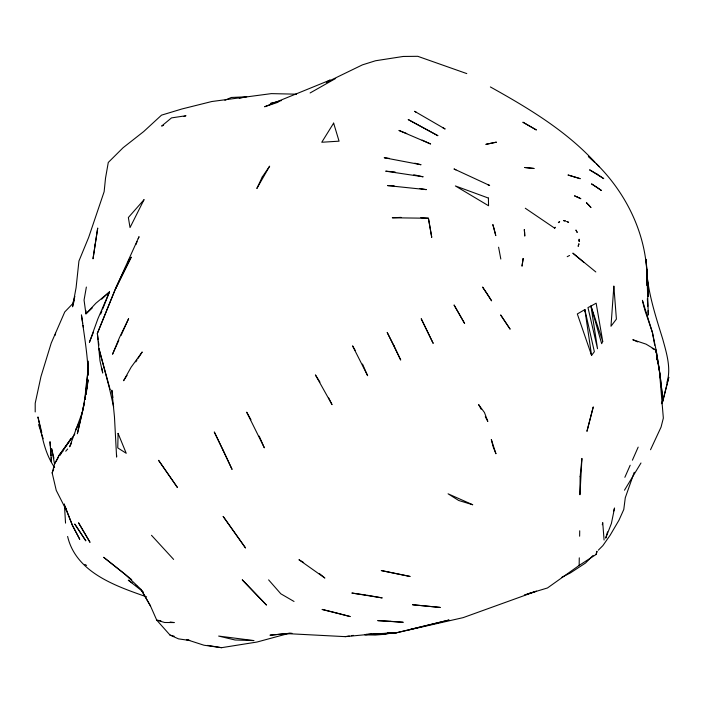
<?xml version="1.0" encoding="UTF-8"?>
<svg xmlns="http://www.w3.org/2000/svg" width="704" height="704" viewBox="0 0 704 704"><rect width="100%" height="100%" fill="white"/><g stroke="black" fill="none" stroke-linecap="round" stroke-linejoin="round"><path stroke-width="1.06" d="M116.609 454.872L116.6 457.063L114.462 416.856L111.822 390.166L112.93 397.514M646.765 285.498C649.387 236.509 624.87 188.047 588.342 156.35L594.59 162.298M88.185 375.329L88.343 361.126M88.202 374.44L88.273 368.192L85.633 389.558L85.21 399.177M85.985 310.658L85.932 313.878L92.224 308M88.229 374.361C87.622 354.473 84.128 334.62 81.426 314.899L82.755 323.268M524.374 594.924L547.474 587.972L579.146 565.418L579.278 557.841M579.63 536.21L579.718 530.798M88.044 373.657L88.273 368.192M85.237 399.027L85.633 389.558M85.342 398.992L85.545 396.854M85.747 394.715L88.352 366.934M86.002 394.689L86.293 392.55M86.724 389.33L87.006 387.182M86.504 391.538L88.158 379.808L82.412 411.981L77.361 433.752L84.559 402.134L82.412 411.981L69.634 446.802L71.57 443.045M86.363 287.047L84.058 300.098L85.932 313.878L95.885 303.239L109.516 291.852L102.678 309.012M579.146 565.418L596.121 554.462L596.781 551.276M602.29 524.744L602.73 522.623L604.076 540.012M55.106 335.306L55.616 333.238M74.175 300.59L72.547 306.794L76.076 287.734L78.936 261.034L88.642 237.45L104.139 191.69L105.521 178.165L108.275 162.457L123.094 147.726L143.678 131.569L161.515 115.148L181.949 108.97L211.772 101.526L271.339 93.623L296.551 94.178M64.918 506L72.442 525.404L79.702 539.229L72.442 525.404L66.581 510.717L56.25 490.398L52.166 472.93L54.463 464.297L58.854 455.69L71.148 438.39L64.02 449.205M607.543 531.89L605.713 538.12L611.398 523.459L614.548 507.998L613.633 511.113M74.862 296.454L72.697 303.688L64.75 311.96L51.234 343.059L40.964 376.57L35.2 403.251L35.2 411.954M596.121 554.462L597.106 551.549M634.242 472.296L625.284 497.754L623.779 509.502L618.966 520.212L610.113 535.269L602.853 545.635L598.33 550.176M666.917 382.422C671.431 368.447 666.468 352.827 662.719 339.064C655.82 316.756 648.516 294.589 646.606 271.119M52.166 472.93L53.742 468.873M57.675 458.735L58.854 455.69L74.835 434.069M135.898 244.622L137.078 241.648M138.248 238.674L139.04 236.685L115.438 288.904L97.354 333.441L100.012 360.914L102.687 373.041L102.115 368.764M93.43 332.226L89.408 342.32L97.865 318.868L109.516 291.852L101.658 299.191M100.672 314.054L101.878 311.027M624.862 477.312L630.186 465.238M632.403 460.205L638.176 447.119M118.791 340.41L112.534 354.235L119.469 337.612L128.612 318.692L121.018 335.474M602.73 341.387L601.656 343.702L590.973 306.064L596.147 303.186L602.73 341.387L590.973 306.064L587.972 307.578L597.529 348.726L590.973 306.064M125.69 267.282L115.438 288.904L97.354 333.441L98.217 339.865M128.022 262.372L129.413 259.424M661.417 403.427L662.834 400.462L668.8 377.318L662.966 400.831L661.566 403.735M650.531 449.742L661.065 427.082L663.344 418.088L659.226 368.843L656.119 350.196L652.414 332.438L642.409 300.291L644.134 307.727M78.672 424.037L75.698 429.81L76.947 428.05M554.638 228.166L555.174 227.225L554.726 228.228L525.29 208.243M624.474 490.204L640.983 462.994M127.063 375.346L123.57 380.732L131.129 367.206L142.208 351.982L138.134 358.274M135.802 361.865L136.963 360.07M57.482 459.114L54.507 463.619L51.612 448.677L53.918 458.242M59.858 455.506L61.046 453.71M65.727 451.211L67.681 449.011M58.854 455.69L63.202 450.912M593.05 555.474L585.508 563.033L570.486 572.871L561.678 577.377M326.647 82.236L362.428 64.865L375.531 60.755L403.216 56.461L417.78 56.311L466.778 73.594M310.112 92.963L335.641 78.47M326.322 82.113L330.194 80.036L264.651 106.753L278.194 102.194M569.562 255.473L567.204 256.696M224.893 100.25L231.334 97.469L246.726 96.791L239.246 98.208M163.592 125.242L161.647 126.069L171.486 117.902L185.97 115.72L184.026 116.547M527.349 593.991L536.413 591.193L463.144 617.637L396.422 632.782L365.798 634.612M281.521 100.558L270.371 103.488L277.64 102.018M408.514 629.886L449.073 620.03L396.422 632.782L366.027 634.313M385.792 634.181L364.698 634.682L375.144 635.061L385.792 634.181L393.246 632.553M186.41 639.549L203.958 645.216L221.522 647.689L257.022 642.03L287.742 633.697L291.966 633.239M290.594 633.239L269.958 635.21L286.396 633.582L345.25 636.645L349.316 636.002M351.349 635.677L353.382 635.36M345.25 636.645L371.43 634.146M286.396 633.582L289.626 633.292M401.078 217.386L392.304 217.782L428.419 218.24L431.719 237.213L428.419 218.24L420.772 217.677M387.702 632.746L396.422 632.782M394.161 185.83L387.631 185.601L426.334 189.631L419.971 188.522M395.076 171.961L385.722 171.178L423.139 176.792L413.785 174.777M389.532 158.435L384.217 157.74L421.045 164.736L414.788 163.187M160.873 620.734L156.763 620.18L150.489 605.994L140.994 589.38L125.039 574.226L103.646 557.286L131.701 579.647M170.122 622.002L174.231 622.556L164.666 622.503L156.763 620.18L170.016 635.078L178.526 638.871L189.719 640.49L186.604 639.637M365.693 595.03L351.85 593.041L382.219 597.907L366.758 595.179M207.636 645.374L221.522 647.689M170.016 635.078L174.161 636.214M146.582 596.842C115.588 586.01 76.058 572.493 67.61 536.448M406.745 133.549L398.93 130.442L430.628 143.994L422.118 140.105M487.731 184.606L489.65 185.46L453.983 168.942L455.928 169.875M637.657 341.898L632.799 339.715L646.052 344.142L656.119 350.196L659.93 373.903L662.966 400.831L659.93 373.903L657.228 359.022M652.238 348.454L656.119 350.196L656.339 353.408M490.371 86.944C527.771 107.782 565.506 130.319 594.774 162.026M442.42 127.468L445.148 129.008L414.586 111.294L416.354 112.358M294.026 601.471L280.817 593.798L268.611 579.858M84.885 564.423L86.618 565.435M303.644 562.514L298.936 559.715L324.878 578.054L319.299 573.461M132.317 582.974L128.278 580.158L143.37 592.055M135.555 585.226L137.148 586.362M595.822 271.955L572.836 253.141L583.994 262.513M597.722 165.273L599.28 166.76L596.279 163.601M151.501 535.304L173.624 559.416M319.959 382.14L315.41 374.915L332.042 404.65L328.706 397.989M355.159 350.302L352.563 345.866L367.62 375.698L362.49 364.03M54.63 467.491C44.114 452.61 41.809 434.289 37.919 416.944L41.791 432.511M140.994 589.38L150.489 605.994M250.958 419.76L246.673 412.157L264.343 447.823L259.204 436.11M481.184 409.27L478.632 404.598L484.449 412.518L487.828 421.397L485.276 416.733M64.61 505.463L66.414 510.409L66.035 508.288M644.38 308.783L652.414 332.438L654.729 345.198M38.57 424.565L43.19 438.786M110.15 389.655L98.956 348.63L109.41 388.142L113.661 406.974M591.07 353.32L591.58 355.388L594.361 351.692L584.848 309.61L577.324 313.949L591.58 355.388L584.848 309.61L584.91 311.705M498.59 247.21L500.817 259.037M655.688 350.513L656.075 352.642M656.462 354.763L656.841 356.893M83.09 325.362L83.415 327.448M98.507 342.003L98.938 345.215M646.668 272.457L647.082 276.769M647.284 278.916L648.006 286.458L646.114 259.336L648.252 296.314L646.782 269.35L648.314 315.031L648.058 310.649M50.31 445.949L49.993 441.672L51.48 461.991L51.172 457.714M50.459 448.087L51.014 455.576M64.372 503.967L65.542 523.125M656.48 355.555L656.762 359.841M647.346 298.593L647.794 306.266M580.131 476.608L579.938 494.727L581.926 458.436L580.131 476.608M118.078 433.391L117.77 447.911L126.227 453.279L118.078 433.391M613.853 286.194L610.984 326.242L616.405 319.114L613.853 286.194M523.16 258.456L522.034 266.015L523.16 258.456M95.19 244.27L93.007 258.843L97.715 228.043L95.19 244.27M593.208 407.097L586.986 431.174L593.208 407.097M578.899 243.901L578.195 246.18L578.899 243.901M262.249 177.003L256.854 188.487L269.65 166.153L262.249 177.003M131.155 257.277L115.438 288.904L131.155 257.277M143.994 199.751L130.029 227.577L128.357 217.527L143.994 199.751M333.634 123.13L321.772 142.252L339.064 141.17L333.634 123.13M559.618 221.646L558.395 222.596L559.618 221.646M496.276 142.182L486.015 144.32L496.276 142.182M253.792 640.57L235.039 639.989L218.654 636.073L253.792 640.57M390.632 621.315L377.731 620.611L403.234 622.292L390.632 621.315M440.106 607.42L412.676 604.754L440.106 607.42M533.966 168.467L524.876 167.508L533.966 168.467M565.33 220.95L563.772 220.678L565.33 220.95M409.957 576.435L381.339 570.574L409.957 576.435M336.054 612.823L322.054 609.418L350.231 616.563L336.054 612.823M574.174 176.81L567.97 175.006L580.263 178.693L574.174 176.81M472.657 504.724L458.7 500.491L448.087 493.812L472.657 504.724M488.409 198.07L455.374 185.944L488.55 205.753L488.409 198.07M577.729 197.234L574.473 195.818L580.862 198.713L577.729 197.234M568.577 222.35L566.949 221.505L568.577 222.35M536.246 129.888L523.01 122.276L536.246 129.888M437.8 135.652L408.294 119.61L437.8 135.652M596.957 174.064L589.591 169.831L603.742 178.631L596.957 174.064M596.622 187.106L591.51 183.876L601.454 190.502L596.622 187.106M266.367 604.947L242.317 579.911L266.367 604.947M588.729 205.075L586.406 202.646L590.99 207.548L588.729 205.075M245.432 547.853L223.194 516.481L245.432 547.853M177.452 487.538L158.611 460.363L177.452 487.538M85.782 540.742L74.835 524.172L85.782 540.742M487.168 293.77L482.574 287.065L491.603 300.846L487.168 293.77M510.03 329.023L500.746 315.093L510.03 329.023M89.936 542.194L78.637 522.94L89.936 542.194M464.596 323.444L454.124 305.122L464.596 323.444M577.13 232.285L575.995 230.173L577.13 232.285M394.02 345.787L387.182 332.446L400.708 360.043L394.02 345.787M433.11 343.218L421.265 318.859L433.11 343.218M223.238 450.34L214.28 431.966L232.074 469.41L223.238 450.34M495.915 453.675L493.196 446.934L491.322 439.534L495.915 453.675M494.393 230.006L492.835 224.523L495.783 235.611L494.393 230.006M524.621 232.742L524.322 229.495L524.77 236.078L524.621 232.742M579.172 240.372L579.137 239.184L579.198 241.56L579.172 240.372"/></g></svg>
